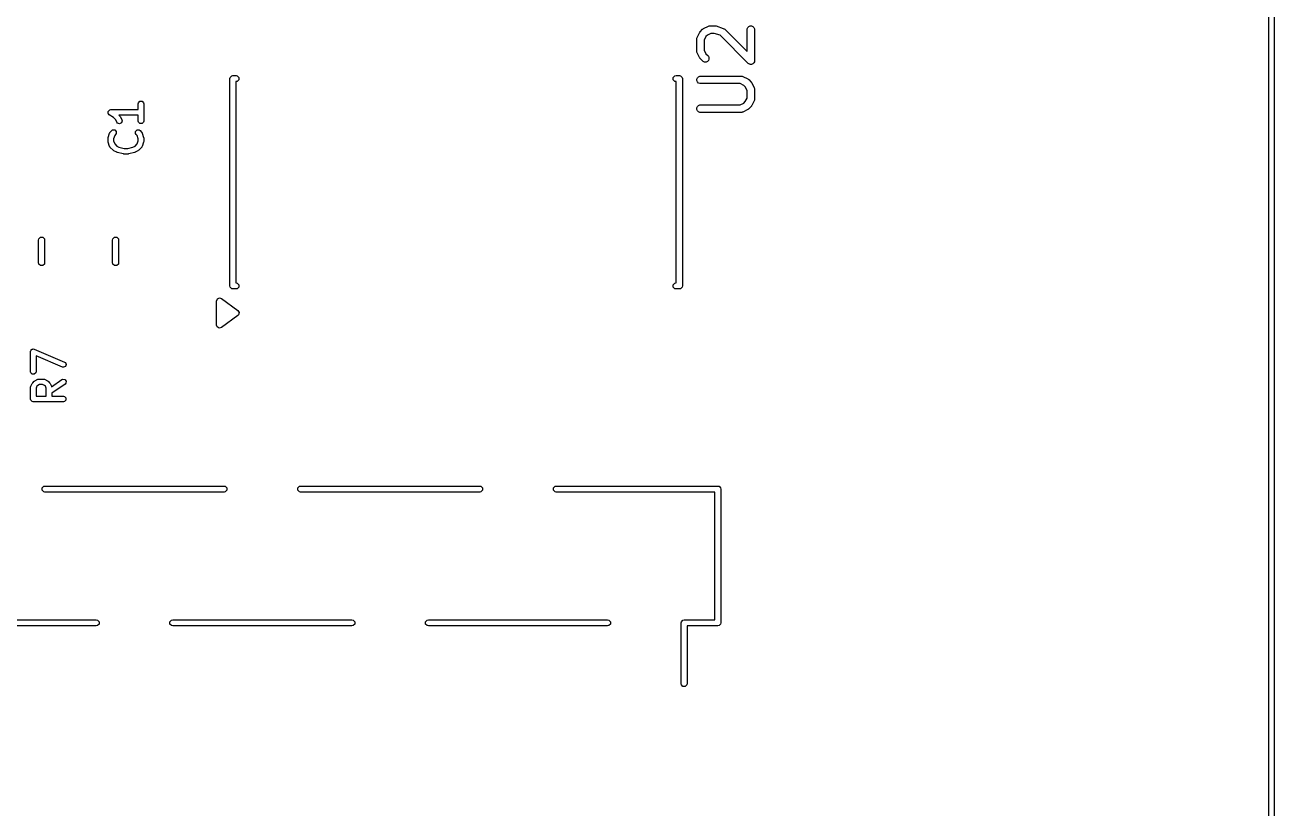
# Model space of a CAD drawing. Header units: millimetres. Extents: x 112.3 to 187.7, y -128.1 to -63.8.
# Drawn here: x 162.93 to 187.75, y -94.56 to -79 of the extents above; entities that cross this region are included whole.
import ezdxf

# ---------------------------------------------------------------- set-up
doc = ezdxf.new("R2010")
doc.units = ezdxf.units.MM
doc.layers.add('F.Silkscreen', color=41, linetype='CONTINUOUS', true_color=0xf2eda1)

msp = doc.modelspace()

# ---------------------------------------------------------------- linework, layer by layer
at = {"layer": 'F.Silkscreen', "linetype": 'CONTINUOUS'}
for p, q in [((187.649999, -128.049999), (187.649999, -63.85)), ((187.749999, -63.8), (187.749999, -128.099999)), ((176.287737, -79.247411), (176.335356, -79.152173)), ((176.335356, -79.152173), (176.33932, -79.145873)), ((176.33932, -79.145873), (176.340078, -79.144046)), ((176.340078, -79.144046), (176.341766, -79.141989)), ((176.341766, -79.141989), (176.343188, -79.13973)), ((176.343188, -79.13973), (176.344686, -79.13843)), ((176.344686, -79.13843), (176.349405, -79.132681)), ((176.349405, -79.132681), (176.397024, -79.085062)), ((176.397024, -79.085062), (176.402773, -79.080343)), ((176.402773, -79.080343), (176.404073, -79.078845)), ((176.404073, -79.078845), (176.406332, -79.077423)), ((176.406332, -79.077423), (176.408389, -79.075735)), ((176.408389, -79.075735), (176.410216, -79.074977)), ((176.410216, -79.074977), (176.416516, -79.071013)), ((176.416516, -79.071013), (176.511754, -79.023394)), ((176.511754, -79.023394), (176.525485, -79.018139)), ((176.525485, -79.018139), (176.528174, -79.017947)), ((176.528174, -79.017947), (176.530663, -79.016917)), ((176.530663, -79.016917), (176.545295, -79.015476)), ((176.545295, -79.015476), (176.640533, -79.015476)), ((176.640533, -79.015476), (176.647938, -79.016205)), ((176.647938, -79.016205), (176.649913, -79.016065)), ((176.649913, -79.016065), (176.65251, -79.016655)), ((176.65251, -79.016655), (176.655165, -79.016917)), ((176.655165, -79.016917), (176.656996, -79.017675)), ((176.656996, -79.017675), (176.66425, -79.019325)), ((176.66425, -79.019325), (176.807107, -79.066944)), ((176.807107, -79.066944), (176.820532, -79.072938)), ((176.820532, -79.072938), (176.822567, -79.074703)), ((176.822567, -79.074703), (176.825058, -79.075735)), ((176.825058, -79.075735), (176.836423, -79.085062)), ((176.836423, -79.085062), (177.279819, -79.528457)), ((177.279819, -79.090476), (177.28126, -79.075844)), ((177.279819, -79.528457), (177.279819, -79.090476)), ((177.28126, -79.075844), (177.292459, -79.048808)), ((177.292459, -79.048808), (177.313151, -79.028116)), ((177.313151, -79.028116), (177.340187, -79.016917)), ((177.340187, -79.016917), (177.369451, -79.016917)), ((177.369451, -79.016917), (177.396487, -79.028116)), ((177.396487, -79.028116), (177.417179, -79.048808)), ((177.417179, -79.048808), (177.428378, -79.075844)), ((177.428378, -79.075844), (177.429819, -79.090476)), ((177.429819, -79.090476), (177.429819, -79.709523)), ((176.279819, -79.280952), (176.28126, -79.26632)), ((176.279819, -79.519047), (176.279819, -79.280952)), ((176.28126, -79.26632), (176.282291, -79.26383)), ((176.282291, -79.26383), (176.282482, -79.261143)), ((176.282482, -79.261143), (176.287737, -79.247411)), ((176.464077, -79.230141), (176.429819, -79.298657)), ((176.429819, -79.298657), (176.429819, -79.501342)), ((176.494484, -79.199734), (176.464077, -79.230141)), ((176.563, -79.165476), (176.494484, -79.199734)), ((176.628363, -79.165476), (176.563, -79.165476)), ((176.742876, -79.203647), (176.628363, -79.165476)), ((177.301786, -79.762556), (176.742876, -79.203647)), ((176.28126, -79.533679), (176.279819, -79.519047)), ((176.282291, -79.536168), (176.28126, -79.533679)), ((176.282482, -79.538856), (176.282291, -79.536168)), ((176.287737, -79.552588), (176.282482, -79.538856)), ((176.335356, -79.647826), (176.287737, -79.552588)), ((176.33932, -79.654125), (176.335356, -79.647826)), ((176.340078, -79.655953), (176.33932, -79.654125)), ((176.341766, -79.658009), (176.340078, -79.655953)), ((176.343188, -79.660269), (176.341766, -79.658009)), ((176.429819, -79.501342), (176.464077, -79.569858)), ((176.464077, -79.569858), (176.50309, -79.608871)), ((176.50309, -79.608871), (176.512417, -79.620236)), ((176.512417, -79.620236), (176.523616, -79.647272)), ((176.523616, -79.647272), (176.523616, -79.676535)), ((176.344686, -79.661568), (176.343188, -79.660269)), ((176.349405, -79.667318), (176.344686, -79.661568)), ((176.397024, -79.714937), (176.349405, -79.667318)), ((176.408389, -79.724264), (176.397024, -79.714937)), ((176.435425, -79.735463), (176.408389, -79.724264)), ((176.464688, -79.735463), (176.435425, -79.735463)), ((176.491724, -79.724264), (176.464688, -79.735463)), ((176.512417, -79.703571), (176.491724, -79.724264)), ((176.523616, -79.676535), (176.512417, -79.703571)), ((177.313151, -79.771884), (177.301786, -79.762556)), ((177.332268, -79.779802), (177.313151, -79.771884)), ((177.340187, -79.783082), (177.332268, -79.779802)), ((177.340188, -79.783082), (177.340187, -79.783082)), ((177.369451, -79.783082), (177.340188, -79.783082)), ((177.396487, -79.771883), (177.369451, -79.783082)), ((177.41718, -79.751191), (177.396487, -79.771883)), ((177.425098, -79.732073), (177.41718, -79.751191)), ((177.428378, -79.724155), (177.425098, -79.732073)), ((177.429819, -79.709523), (177.428378, -79.724155)), ((167.005, -80.065), (167.009567, -80.042039)), ((167.005, -84.185), (167.005, -80.065)), ((167.009567, -80.042039), (167.042039, -80.009567)), ((167.042039, -80.009567), (167.065, -80.005)), ((167.065, -80.005), (167.13, -80.005)), ((167.13, -80.125), (167.125, -80.125)), ((167.125, -80.125), (167.125, -84.125)), ((167.13, -80.005), (167.152961, -80.009567)), ((167.152961, -80.120433), (167.13, -80.125)), ((167.152961, -80.009567), (167.185433, -80.042039)), ((167.185433, -80.087961), (167.152961, -80.120433)), ((167.185433, -80.042039), (167.185433, -80.087961)), ((175.814567, -80.042039), (175.847039, -80.009567)), ((175.814567, -80.087961), (175.814567, -80.042039)), ((175.847039, -80.120433), (175.814567, -80.087961)), ((175.847039, -80.009567), (175.87, -80.005)), ((175.87, -80.125), (175.847039, -80.120433)), ((175.87, -80.005), (175.935, -80.005)), ((175.875, -80.125), (175.87, -80.125)), ((175.875, -84.125), (175.875, -80.125)), ((175.935, -80.005), (175.957961, -80.009567)), ((175.957961, -80.009567), (175.990433, -80.042039)), ((175.990433, -80.042039), (175.995, -80.065)), ((175.995, -80.065), (175.995, -84.185)), ((176.28126, -80.075844), (176.292459, -80.048808)), ((176.28126, -80.105108), (176.28126, -80.075844)), ((176.292459, -80.132144), (176.28126, -80.105108)), ((176.292459, -80.048808), (176.313151, -80.028116)), ((176.313151, -80.152836), (176.292459, -80.132144)), ((176.313151, -80.028116), (176.340187, -80.016917)), ((176.340187, -80.164035), (176.313151, -80.152836)), ((176.340187, -80.016917), (176.354819, -80.015476)), ((176.354819, -80.015476), (177.164342, -80.015476)), ((177.164342, -80.015476), (177.178974, -80.016917)), ((177.178974, -80.016917), (177.181463, -80.017948)), ((177.181463, -80.017948), (177.184151, -80.018139)), ((177.184151, -80.018139), (177.197883, -80.023394)), ((177.197883, -80.023394), (177.293121, -80.071013)), ((177.293121, -80.071013), (177.299417, -80.074976)), ((177.299417, -80.074976), (177.301247, -80.075734)), ((177.301247, -80.075734), (177.303305, -80.077423)), ((177.303305, -80.077423), (177.305564, -80.078845)), ((177.305564, -80.078845), (177.306863, -80.080343)), ((177.306863, -80.080343), (177.312612, -80.085061)), ((177.312612, -80.085061), (177.360232, -80.13268)), ((177.360232, -80.13268), (177.36495, -80.138429)), ((177.36495, -80.138429), (177.36645, -80.13973)), ((177.36645, -80.13973), (177.367872, -80.141989)), ((177.367872, -80.141989), (177.36956, -80.144046)), ((177.36956, -80.144046), (177.370317, -80.145873)), ((177.370317, -80.145873), (177.374282, -80.152173)), ((177.374282, -80.152173), (177.421901, -80.247411)), ((176.354819, -80.165476), (176.340187, -80.164035)), ((177.146637, -80.165476), (176.354819, -80.165476)), ((177.215153, -80.199734), (177.146637, -80.165476)), ((177.245561, -80.230141), (177.215153, -80.199734)), ((177.279819, -80.298657), (177.245561, -80.230141)), ((177.279819, -80.453723), (177.279819, -80.298657)), ((177.421901, -80.247411), (177.427156, -80.261142)), ((177.427156, -80.261142), (177.427347, -80.263831)), ((177.427347, -80.263831), (177.428378, -80.26632)), ((177.428378, -80.26632), (177.429819, -80.280952)), ((177.429819, -80.280952), (177.429819, -80.471428)), ((165.184629, -80.565619), (165.188816, -80.544571)), ((165.184629, -80.682047), (165.184629, -80.565619)), ((165.188816, -80.544571), (165.218581, -80.514806)), ((165.218581, -80.514806), (165.260677, -80.514806)), ((165.260677, -80.514806), (165.290442, -80.544571)), ((165.290442, -80.544571), (165.294629, -80.565619)), ((165.294629, -80.565619), (165.294629, -80.908476)), ((176.28126, -80.647272), (176.292459, -80.620236)), ((176.28126, -80.676536), (176.28126, -80.647272)), ((176.292459, -80.620236), (176.313151, -80.599544)), ((176.313151, -80.599544), (176.340187, -80.588345)), ((176.340187, -80.588345), (176.354819, -80.586904)), ((176.354819, -80.586904), (177.146637, -80.586904)), ((177.146637, -80.586904), (177.215153, -80.552645)), ((177.215153, -80.552645), (177.245561, -80.522238)), ((177.245561, -80.522238), (177.279819, -80.453723)), ((177.360232, -80.6197), (177.312612, -80.667319)), ((177.36495, -80.61395), (177.360232, -80.6197)), ((177.36645, -80.61265), (177.36495, -80.61395)), ((177.367872, -80.61039), (177.36645, -80.61265)), ((177.36956, -80.608334), (177.367872, -80.61039)), ((177.370317, -80.606506), (177.36956, -80.608334)), ((177.374282, -80.600207), (177.370317, -80.606506)), ((177.421901, -80.504969), (177.374282, -80.600207)), ((177.427156, -80.491238), (177.421901, -80.504969)), ((177.427347, -80.488548), (177.427156, -80.491238)), ((177.428378, -80.48606), (177.427347, -80.488548)), ((177.429819, -80.471428), (177.428378, -80.48606)), ((164.585675, -80.726374), (164.588816, -80.721662)), ((164.588816, -80.742079), (164.585675, -80.726374)), ((164.588816, -80.715999), (164.600141, -80.704673)), ((164.588816, -80.721662), (164.588816, -80.715999)), ((164.588816, -80.758095), (164.588816, -80.742079)), ((164.592819, -80.762098), (164.588816, -80.758095)), ((164.59393, -80.767651), (164.592819, -80.762098)), ((164.60912, -80.78281), (164.59393, -80.767651)), ((164.600141, -80.704673), (164.609025, -80.691348)), ((164.609025, -80.691348), (164.614577, -80.690237)), ((164.690302, -80.836931), (164.60912, -80.78281)), ((164.614577, -80.690237), (164.618581, -80.686234)), ((164.618581, -80.686234), (164.639629, -80.682047)), ((164.639629, -80.682047), (165.184629, -80.682047)), ((164.737285, -80.883914), (164.690302, -80.836931)), ((164.761865, -80.933073), (164.737285, -80.883914)), ((165.184629, -80.792047), (164.800982, -80.792047)), ((164.800982, -80.792047), (164.821377, -80.812442)), ((164.821377, -80.812442), (164.826276, -80.819775)), ((164.826276, -80.819775), (164.831679, -80.826736)), ((164.831679, -80.826736), (164.860251, -80.883879)), ((164.860251, -80.883879), (164.865919, -80.904577)), ((165.184629, -80.908476), (165.184629, -80.792047)), ((176.292459, -80.703572), (176.28126, -80.676536)), ((176.313151, -80.724264), (176.292459, -80.703572)), ((176.340187, -80.735463), (176.313151, -80.724264)), ((176.354819, -80.736904), (176.340187, -80.735463)), ((177.164342, -80.736904), (176.354819, -80.736904)), ((177.178974, -80.735463), (177.164342, -80.736904)), ((177.181463, -80.734431), (177.178974, -80.735463)), ((177.184151, -80.734241), (177.181463, -80.734431)), ((177.197883, -80.728986), (177.184151, -80.734241)), ((177.293121, -80.681367), (177.197883, -80.728986)), ((177.299417, -80.677403), (177.293121, -80.681367)), ((177.301247, -80.676646), (177.299417, -80.677403)), ((177.303305, -80.674956), (177.301247, -80.676646)), ((177.305564, -80.673535), (177.303305, -80.674956)), ((177.306863, -80.672036), (177.305564, -80.673535)), ((177.312612, -80.667319), (177.306863, -80.672036)), ((164.616022, -81.148227), (164.617387, -81.145832)), ((164.617387, -81.144572), (164.622281, -81.137245)), ((164.617387, -81.145832), (164.617387, -81.144572)), ((164.622281, -81.137245), (164.62665, -81.129583)), ((164.62665, -81.129583), (164.627778, -81.129018)), ((164.627778, -81.129018), (164.629309, -81.126728)), ((164.629309, -81.126728), (164.657881, -81.098156)), ((164.657881, -81.098156), (164.675725, -81.086234)), ((164.675725, -81.086234), (164.717819, -81.086234)), ((164.717819, -81.086234), (164.747585, -81.116)), ((164.747585, -81.116), (164.747585, -81.158094)), ((164.775023, -80.950026), (164.761865, -80.933073)), ((164.814957, -80.963337), (164.775023, -80.950026)), ((164.852608, -80.944511), (164.814957, -80.963337)), ((164.865919, -80.904577), (164.852608, -80.944511)), ((165.131673, -81.116), (165.161439, -81.086234)), ((165.131673, -81.158094), (165.131673, -81.116)), ((165.161439, -81.086234), (165.203533, -81.086234)), ((165.188816, -80.929524), (165.184629, -80.908476)), ((165.218581, -80.959289), (165.188816, -80.929524)), ((165.203533, -81.086234), (165.221377, -81.098156)), ((165.260677, -80.959289), (165.218581, -80.959289)), ((165.221377, -81.098156), (165.249949, -81.126728)), ((165.249949, -81.126728), (165.251479, -81.129018)), ((165.251479, -81.129018), (165.252608, -81.129583)), ((165.252608, -81.129583), (165.256976, -81.137245)), ((165.256976, -81.137245), (165.261871, -81.144572)), ((165.290442, -80.929524), (165.260677, -80.959289)), ((165.261871, -81.144572), (165.261871, -81.145832)), ((165.261871, -81.145832), (165.263236, -81.148227)), ((165.294629, -80.908476), (165.290442, -80.929524)), ((164.584629, -81.251333), (164.586348, -81.242686)), ((164.584629, -81.308476), (164.584629, -81.251333)), ((164.586348, -81.317122), (164.584629, -81.308476)), ((164.586348, -81.242686), (164.587451, -81.233941)), ((164.587451, -81.325868), (164.586348, -81.317122)), ((164.587451, -81.233941), (164.616022, -81.148227)), ((164.616022, -81.411582), (164.587451, -81.325868)), ((164.716272, -81.195328), (164.694629, -81.260259)), ((164.694629, -81.260259), (164.694629, -81.29955)), ((164.694629, -81.29955), (164.716272, -81.36448)), ((164.735663, -81.175938), (164.716272, -81.195328)), ((164.716272, -81.36448), (164.757923, -81.406131)), ((164.747585, -81.158094), (164.735663, -81.175938)), ((165.121335, -81.40613), (165.162985, -81.36448)), ((165.143595, -81.175938), (165.131673, -81.158094)), ((165.162985, -81.195328), (165.143595, -81.175938)), ((165.184629, -81.260258), (165.162985, -81.195328)), ((165.162985, -81.36448), (165.184629, -81.29955)), ((165.184629, -81.29955), (165.184629, -81.260258)), ((165.263236, -81.148227), (165.291807, -81.23394)), ((165.291807, -81.325869), (165.263236, -81.411582)), ((165.291807, -81.23394), (165.292909, -81.242688)), ((165.292909, -81.31712), (165.291807, -81.325869)), ((165.292909, -81.242688), (165.294629, -81.251333)), ((165.294629, -81.308476), (165.292909, -81.31712)), ((165.294629, -81.251333), (165.294629, -81.308476)), ((164.617387, -81.413976), (164.616022, -81.411582)), ((164.617387, -81.415237), (164.617387, -81.413976)), ((164.622281, -81.422563), (164.617387, -81.415237)), ((164.62665, -81.430226), (164.622281, -81.422563)), ((164.627778, -81.43079), (164.62665, -81.430226)), ((164.629309, -81.433081), (164.627778, -81.43079)), ((164.686452, -81.490224), (164.629309, -81.433081)), ((164.69378, -81.49512), (164.686452, -81.490224)), ((164.700747, -81.500527), (164.69378, -81.49512)), ((164.75789, -81.529098), (164.700747, -81.500527)), ((164.763699, -81.530688), (164.75789, -81.529098)), ((164.757923, -81.406131), (164.80168, -81.428009)), ((164.769146, -81.533262), (164.763699, -81.530688)), ((164.883432, -81.561834), (164.769146, -81.533262)), ((164.80168, -81.428009), (164.903543, -81.453476)), ((164.890164, -81.562161), (164.883432, -81.561834)), ((164.896772, -81.563476), (164.890164, -81.562161)), ((164.982486, -81.563476), (164.896772, -81.563476)), ((164.903543, -81.453476), (164.975714, -81.453476)), ((164.975714, -81.453476), (165.077576, -81.42801)), ((164.989093, -81.562161), (164.982486, -81.563476)), ((164.995826, -81.561834), (164.989093, -81.562161)), ((165.110111, -81.533262), (164.995826, -81.561834)), ((165.077576, -81.42801), (165.121335, -81.40613)), ((165.115556, -81.530689), (165.110111, -81.533262)), ((165.121368, -81.529098), (165.115556, -81.530689)), ((165.178512, -81.500526), (165.121368, -81.529098)), ((165.185475, -81.495121), (165.178512, -81.500526)), ((165.192806, -81.490224), (165.185475, -81.495121)), ((165.249949, -81.433081), (165.192806, -81.490224)), ((165.251479, -81.43079), (165.249949, -81.433081)), ((165.252608, -81.430226), (165.251479, -81.43079)), ((165.256976, -81.422563), (165.252608, -81.430226)), ((165.261871, -81.415237), (165.256976, -81.422563)), ((165.263236, -81.411582), (165.261871, -81.413976)), ((165.261871, -81.413976), (165.261871, -81.415237)), ((163.205, -83.272936), (163.209567, -83.249975)), ((163.205, -83.727064), (163.205, -83.272936)), ((163.209567, -83.249975), (163.242039, -83.217503)), ((163.242039, -83.217503), (163.287961, -83.217503)), ((163.287961, -83.217503), (163.320433, -83.249975)), ((163.320433, -83.249975), (163.325, -83.272936)), ((163.325, -83.272936), (163.325, -83.727064)), ((164.675, -83.272936), (164.679567, -83.249975)), ((164.675, -83.727064), (164.675, -83.272936)), ((164.679567, -83.249975), (164.712039, -83.217503)), ((164.712039, -83.217503), (164.757961, -83.217503)), ((164.757961, -83.217503), (164.790433, -83.249975)), ((164.790433, -83.249975), (164.795, -83.272936)), ((164.795, -83.272936), (164.795, -83.727064)), ((163.209567, -83.750025), (163.205, -83.727064)), ((163.242039, -83.782497), (163.209567, -83.750025)), ((163.287961, -83.782497), (163.242039, -83.782497)), ((163.320433, -83.750025), (163.287961, -83.782497)), ((163.325, -83.727064), (163.320433, -83.750025)), ((164.679567, -83.750025), (164.675, -83.727064)), ((164.712039, -83.782497), (164.679567, -83.750025)), ((164.757961, -83.782497), (164.712039, -83.782497)), ((164.790433, -83.750025), (164.757961, -83.782497)), ((164.795, -83.727064), (164.790433, -83.750025)), ((167.125, -84.125), (167.13, -84.125)), ((167.13, -84.125), (167.152961, -84.129567)), ((175.847039, -84.129567), (175.87, -84.125)), ((175.87, -84.125), (175.875, -84.125)), ((167.009567, -84.207961), (167.005, -84.185)), ((167.042039, -84.240433), (167.009567, -84.207961)), ((167.065, -84.245), (167.042039, -84.240433)), ((167.13, -84.245), (167.065, -84.245)), ((167.152961, -84.240433), (167.13, -84.245)), ((167.152961, -84.129567), (167.185433, -84.162039)), ((167.185433, -84.207961), (167.152961, -84.240433)), ((167.185433, -84.162039), (167.185433, -84.207961)), ((175.814567, -84.162039), (175.847039, -84.129567)), ((175.814567, -84.207961), (175.814567, -84.162039)), ((175.847039, -84.240433), (175.814567, -84.207961)), ((175.87, -84.245), (175.847039, -84.240433)), ((175.935, -84.245), (175.87, -84.245)), ((175.957961, -84.240433), (175.935, -84.245)), ((175.990433, -84.207961), (175.957961, -84.240433)), ((175.995, -84.185), (175.990433, -84.207961)), ((166.74, -84.485), (166.757574, -84.442574)), ((166.74, -84.965), (166.74, -84.485)), ((166.757574, -84.442574), (166.8, -84.425)), ((166.8, -84.425), (166.83529, -84.436476)), ((166.83529, -84.436476), (167.16529, -84.676476)), ((167.16529, -84.773524), (166.83529, -85.013524)), ((167.16529, -84.676476), (167.189266, -84.715642)), ((167.178524, -84.76029), (167.16529, -84.773524)), ((167.189266, -84.715642), (167.178524, -84.76029)), ((166.751476, -85.00029), (166.74, -84.965)), ((166.790642, -85.024266), (166.751476, -85.00029)), ((166.83529, -85.013524), (166.790642, -85.024266)), ((163.043125, -85.490783), (163.043215, -85.490328)), ((163.043125, -85.890783), (163.043125, -85.490783)), ((163.043129, -85.490113), (163.04337, -85.48955)), ((163.043215, -85.490328), (163.043129, -85.490113)), ((163.04337, -85.48955), (163.047312, -85.469735)), ((163.047312, -85.469735), (163.055276, -85.46177)), ((163.055276, -85.46177), (163.059712, -85.451421)), ((163.059712, -85.451421), (163.069569, -85.447477)), ((163.069569, -85.447477), (163.077077, -85.43997)), ((163.077077, -85.43997), (163.088338, -85.43997)), ((163.088338, -85.43997), (163.098795, -85.435787)), ((163.098795, -85.435787), (163.118562, -85.43997)), ((163.118562, -85.43997), (163.119173, -85.43997)), ((163.119173, -85.43997), (163.119336, -85.440133)), ((163.119336, -85.440133), (163.119791, -85.44023)), ((163.119791, -85.44023), (163.719791, -85.697373)), ((163.67646, -85.798479), (163.153125, -85.574192)), ((163.153125, -85.574192), (163.153125, -85.890783)), ((163.697455, -85.802922), (163.67646, -85.798479)), ((163.736539, -85.787289), (163.697455, -85.802922)), ((163.719791, -85.697373), (163.737488, -85.709513)), ((163.753121, -85.748596), (163.736539, -85.787289)), ((163.737488, -85.709513), (163.753121, -85.748596)), ((163.047312, -85.911831), (163.043125, -85.890783)), ((163.077077, -85.941596), (163.047312, -85.911831)), ((163.119173, -85.941596), (163.077077, -85.941596)), ((163.082906, -86.116365), (163.087806, -86.109034)), ((163.087806, -86.109034), (163.116378, -86.080464)), ((163.116378, -86.080464), (163.123708, -86.075565)), ((163.148938, -85.911831), (163.119173, -85.941596)), ((163.123708, -86.075565), (163.130671, -86.070162)), ((163.130671, -86.070162), (163.187814, -86.04159)), ((163.153125, -85.890783), (163.148938, -85.911831)), ((163.187814, -86.04159), (163.19047, -86.040862)), ((163.19047, -86.040862), (163.191363, -86.03997)), ((163.191363, -86.03997), (163.200014, -86.038249)), ((163.200014, -86.038249), (163.208512, -86.035922)), ((163.208512, -86.035922), (163.209708, -86.03632)), ((163.209708, -86.03632), (163.212411, -86.035783)), ((163.212411, -86.035783), (163.298125, -86.035783)), ((163.298125, -86.035783), (163.300827, -86.03632)), ((163.300827, -86.03632), (163.302024, -86.035922)), ((163.302024, -86.035922), (163.310521, -86.038249)), ((163.310521, -86.038249), (163.319173, -86.03997)), ((163.319173, -86.03997), (163.320065, -86.040862)), ((163.320065, -86.040862), (163.322722, -86.04159)), ((163.322722, -86.04159), (163.379865, -86.070162)), ((163.379865, -86.070162), (163.386825, -86.075564)), ((163.386825, -86.075564), (163.394159, -86.080464)), ((163.394159, -86.080464), (163.42273, -86.109035)), ((163.42273, -86.109035), (163.427629, -86.116368)), ((163.463932, -86.187582), (163.666584, -86.045726)), ((163.666584, -86.045726), (163.686228, -86.037085)), ((163.686228, -86.037085), (163.727682, -86.044401)), ((163.727682, -86.044401), (163.751822, -86.078887)), ((163.751822, -86.078887), (163.744507, -86.120341)), ((163.043125, -86.205069), (163.043662, -86.202368)), ((163.043125, -86.43364), (163.043125, -86.205069)), ((163.043263, -86.201171), (163.045592, -86.192662)), ((163.043662, -86.202368), (163.043263, -86.201171)), ((163.045592, -86.192662), (163.047312, -86.184021)), ((163.047312, -86.184021), (163.048203, -86.183129)), ((163.048203, -86.183129), (163.048931, -86.180473)), ((163.048931, -86.180473), (163.077503, -86.123329)), ((163.077503, -86.123329), (163.082906, -86.116365)), ((163.171897, -86.180506), (163.153125, -86.218052)), ((163.153125, -86.218052), (163.153125, -86.37864)), ((163.187848, -86.164556), (163.171897, -86.180506)), ((163.225394, -86.145783), (163.187848, -86.164556)), ((163.285142, -86.145783), (163.225394, -86.145783)), ((163.322686, -86.164555), (163.285142, -86.145783)), ((163.338638, -86.180507), (163.322686, -86.164555)), ((163.357411, -86.218052), (163.338638, -86.180507)), ((163.357411, -86.37864), (163.357411, -86.218052)), ((163.427629, -86.116368), (163.433032, -86.123329)), ((163.433032, -86.123329), (163.461604, -86.180472)), ((163.461604, -86.180472), (163.462331, -86.183128)), ((163.462331, -86.183128), (163.463224, -86.184021)), ((163.463224, -86.184021), (163.463932, -86.187582)), ((163.729665, -86.135841), (163.467411, -86.319418)), ((163.467411, -86.319418), (163.467411, -86.37864)), ((163.744507, -86.120341), (163.729665, -86.135841)), ((163.047312, -86.454688), (163.043125, -86.43364)), ((163.077077, -86.484453), (163.047312, -86.454688)), ((163.098125, -86.48864), (163.077077, -86.484453)), ((163.698125, -86.48864), (163.098125, -86.48864)), ((163.153125, -86.37864), (163.357411, -86.37864)), ((163.467411, -86.37864), (163.698125, -86.37864)), ((163.698125, -86.37864), (163.719173, -86.382827)), ((163.719173, -86.484453), (163.698125, -86.48864)), ((163.719173, -86.382827), (163.748938, -86.412592)), ((163.748938, -86.454688), (163.719173, -86.484453)), ((163.748938, -86.412592), (163.748938, -86.454688)), ((163.274856, -88.198821), (163.307328, -88.166349)), ((163.274856, -88.244743), (163.274856, -88.198821)), ((163.307328, -88.277215), (163.274856, -88.244743)), ((163.307328, -88.166349), (163.330289, -88.161782)), ((163.330289, -88.281782), (163.307328, -88.277215)), ((163.330289, -88.161782), (166.890289, -88.161782)), ((166.890289, -88.281782), (163.330289, -88.281782)), ((166.890289, -88.161782), (166.91325, -88.166349)), ((166.91325, -88.277215), (166.890289, -88.281782)), ((166.91325, -88.166349), (166.945722, -88.198821)), ((166.945722, -88.244743), (166.91325, -88.277215)), ((166.945722, -88.198821), (166.945722, -88.244743)), ((168.354856, -88.198821), (168.387328, -88.166349)), ((168.354856, -88.244743), (168.354856, -88.198821)), ((168.387328, -88.277215), (168.354856, -88.244743)), ((168.387328, -88.166349), (168.410289, -88.161782)), ((168.410289, -88.281782), (168.387328, -88.277215)), ((168.410289, -88.161782), (171.970289, -88.161782)), ((171.970289, -88.281782), (168.410289, -88.281782)), ((171.970289, -88.161782), (171.99325, -88.166349)), ((171.99325, -88.277215), (171.970289, -88.281782)), ((171.99325, -88.166349), (172.025722, -88.198821)), ((172.025722, -88.244743), (171.99325, -88.277215)), ((172.025722, -88.198821), (172.025722, -88.244743)), ((173.434856, -88.198821), (173.467328, -88.166349)), ((173.434856, -88.244743), (173.434856, -88.198821)), ((173.467328, -88.277215), (173.434856, -88.244743)), ((173.467328, -88.166349), (173.490289, -88.161782)), ((173.490289, -88.281782), (173.467328, -88.277215)), ((173.490289, -88.161782), (176.700289, -88.161782)), ((176.640289, -88.281782), (173.490289, -88.281782)), ((176.640289, -90.821782), (176.640289, -88.281782)), ((176.700289, -88.161782), (176.72325, -88.166349)), ((176.72325, -88.166349), (176.755722, -88.198821)), ((176.755722, -88.198821), (176.760289, -88.221782)), ((176.760289, -88.221782), (176.760289, -90.881782)), ((160.790289, -90.821782), (164.350289, -90.821782)), ((164.350289, -90.821782), (164.37325, -90.826349)), ((165.847328, -90.826349), (165.870289, -90.821782)), ((165.870289, -90.821782), (169.430289, -90.821782)), ((169.430289, -90.821782), (169.45325, -90.826349)), ((170.927328, -90.826349), (170.950289, -90.821782)), ((170.950289, -90.821782), (174.510289, -90.821782)), ((174.510289, -90.821782), (174.53325, -90.826349)), ((176.007328, -90.826349), (176.030289, -90.821782)), ((176.030289, -90.821782), (176.640289, -90.821782)), ((164.350289, -90.941782), (160.790289, -90.941782)), ((164.37325, -90.937215), (164.350289, -90.941782)), ((164.37325, -90.826349), (164.405722, -90.858821)), ((164.405722, -90.904743), (164.37325, -90.937215)), ((164.405722, -90.858821), (164.405722, -90.904743)), ((165.814856, -90.858821), (165.847328, -90.826349)), ((165.814856, -90.904743), (165.814856, -90.858821)), ((165.847328, -90.937215), (165.814856, -90.904743)), ((165.870289, -90.941782), (165.847328, -90.937215)), ((169.430289, -90.941782), (165.870289, -90.941782)), ((169.45325, -90.937215), (169.430289, -90.941782)), ((169.45325, -90.826349), (169.485722, -90.858821)), ((169.485722, -90.904743), (169.45325, -90.937215)), ((169.485722, -90.858821), (169.485722, -90.904743)), ((170.894856, -90.858821), (170.927328, -90.826349)), ((170.894856, -90.904743), (170.894856, -90.858821)), ((170.927328, -90.937215), (170.894856, -90.904743)), ((170.950289, -90.941782), (170.927328, -90.937215)), ((174.510289, -90.941782), (170.950289, -90.941782)), ((174.53325, -90.937215), (174.510289, -90.941782)), ((174.53325, -90.826349), (174.565722, -90.858821)), ((174.565722, -90.904743), (174.53325, -90.937215)), ((174.565722, -90.858821), (174.565722, -90.904743)), ((175.970289, -90.881782), (175.974856, -90.858821)), ((175.970289, -92.091782), (175.970289, -90.881782)), ((175.974856, -90.858821), (176.007328, -90.826349)), ((176.700289, -90.941782), (176.090289, -90.941782)), ((176.090289, -90.941782), (176.090289, -92.091782)), ((176.72325, -90.937215), (176.700289, -90.941782)), ((176.755722, -90.904743), (176.72325, -90.937215)), ((176.760289, -90.881782), (176.755722, -90.904743)), ((175.974856, -92.114743), (175.970289, -92.091782)), ((176.007328, -92.147215), (175.974856, -92.114743)), ((176.05325, -92.147215), (176.007328, -92.147215)), ((176.085722, -92.114743), (176.05325, -92.147215)), ((176.090289, -92.091782), (176.085722, -92.114743))]:
    msp.add_line(p, q, dxfattribs=at)

doc.saveas('drawing.dxf')
